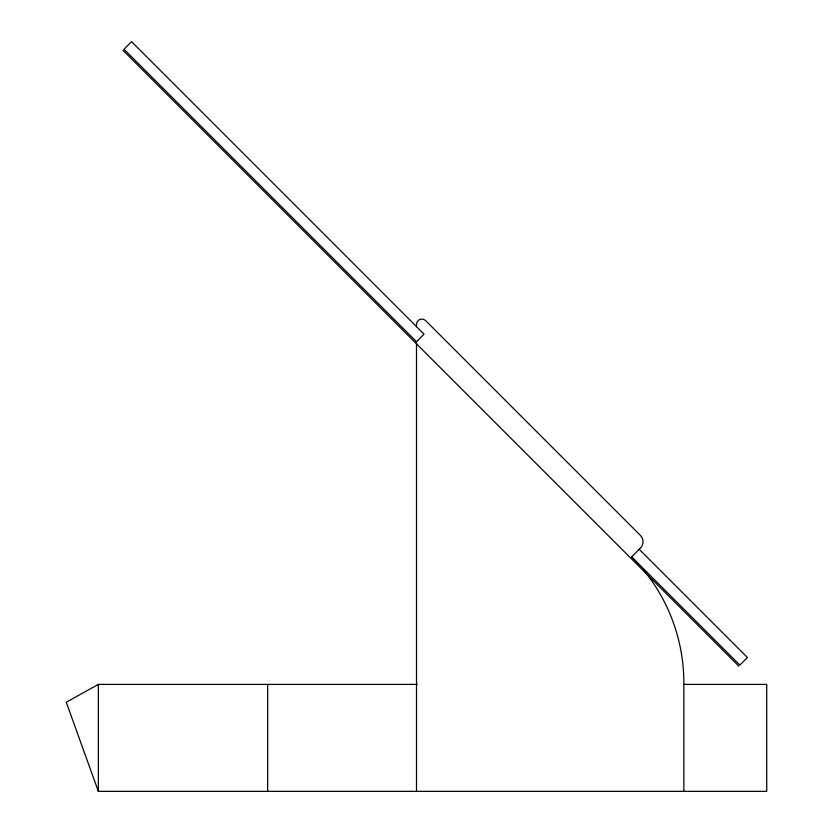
<?xml version="1.0" encoding="UTF-8"?>
<svg xmlns="http://www.w3.org/2000/svg" width="833" height="833" viewBox="0 0 833 833"><rect width="100%" height="100%" fill="white"/><g stroke="black" fill="none" stroke-linecap="round" stroke-linejoin="round"><path stroke-width="1.25" d="M416.5 341.738L424.059 334.179L131.541 41.65L123.971 49.209L416.5 341.738L416.5 791.35M683.851 791.35L683.851 682.914A178.241 178.241 0 0 0 631.653 556.881L640.473 548.062A8.913 8.913 0 0 0 640.473 535.463L425.632 320.611A5.352 5.352 0 0 0 416.5 324.401L416.5 326.609M417.281 684.403L98.346 684.403L66.265 702.229L98.346 791.35L766.735 791.35L766.735 684.403L683.851 684.403M639.213 549.322L747.409 657.518L739.85 665.078L631.653 556.881M122.93 50.251L738.809 666.129M267.674 684.403L267.674 791.35M98.346 684.403L98.346 791.35"/></g></svg>
